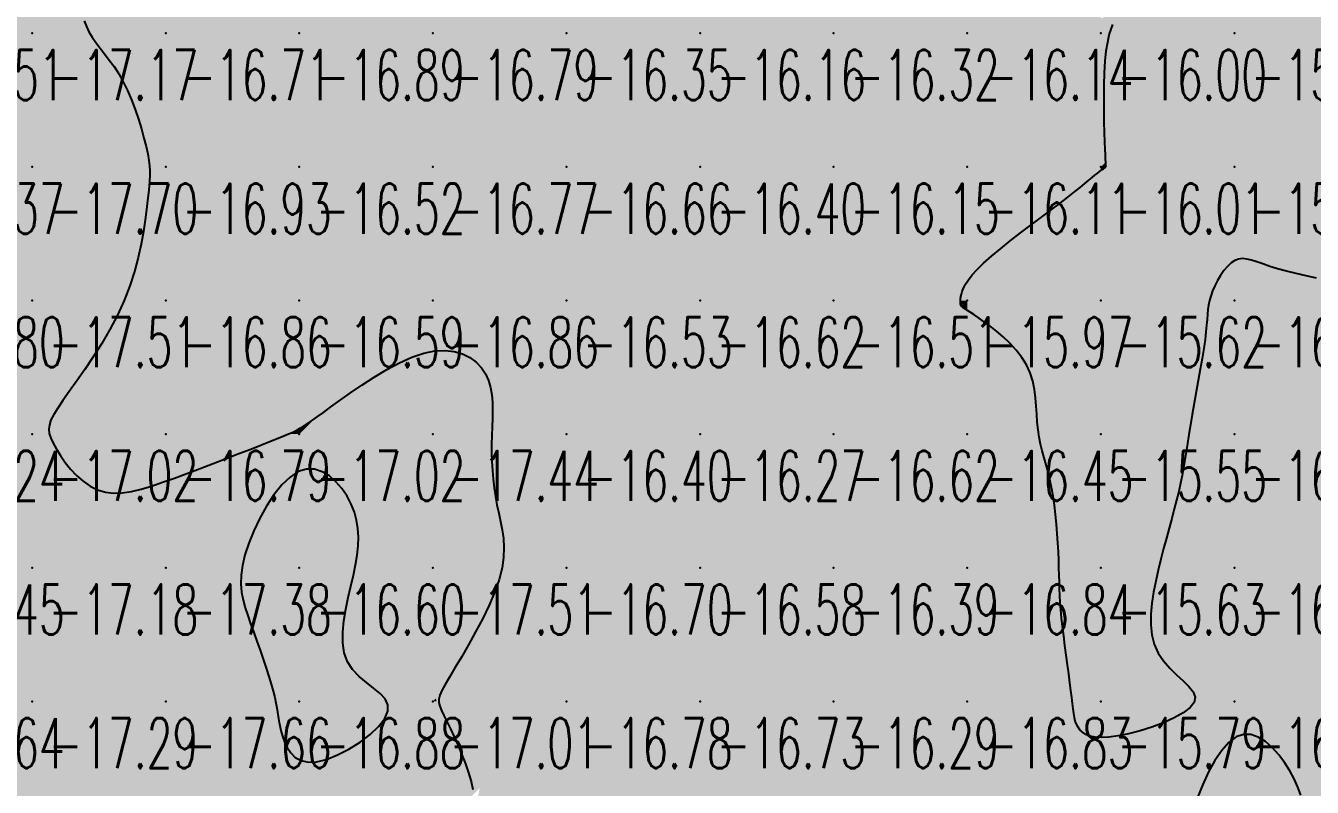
# Model space of a CAD drawing. Header units: millimetres. Extents: x 88261 to 90953, y 390274 to 392322.
# Drawn here: x 89549.8 to 89646.1, y 390880.8 to 390937.8 of the extents above; entities that cross this region are included whole.
import ezdxf
from ezdxf.enums import TextEntityAlignment as Align

# ---------------------------------------------------------------- set-up
doc = ezdxf.new("R2010")
doc.units = ezdxf.units.MM
doc.header["$LTSCALE"] = 25
for name, color, linetype in [('CN_03_00', 7, 'Continuous'), ('COTEAlt', 7, 'Continuous'), ('TN_COLORIAGE', 7, 'Continuous')]:
    doc.layers.add(name, color=color, linetype=linetype)
doc.styles.add('Simplex 1.0', font='Simplex.shx', dxfattribs={"width": 0.99, "height": 2.5})
doc.styles.get("Standard").update_dxf_attribs({"font": 'times.ttf'})

# ---------------------------------------------------------------- blocks, each defined once
blk = doc.blocks.new('COTE')
at = {"color": 0}
blk.add_point((0, 0), dxfattribs=at)
at = {"layer": 'COTEAlt'}
blk.add_attdef('ALT', text='', height=3.75, dxfattribs=at).set_placement((1.25, -1.25), align=Align.TOP_LEFT)

msp = doc.modelspace()

# ---------------------------------------------------------------- linework, layer by layer
at = {"layer": 'CN_03_00', "flags": 128}
for points, elevation in [([(89554.152, 390938.172), (89554.311, 390937.752), (89554.507, 390937.34), (89554.748, 390936.936), (89555.03, 390936.533), (89555.343, 390936.121), (89555.679, 390935.691), (89556.028, 390935.233), (89556.384, 390934.739), (89556.736, 390934.199), (89557.076, 390933.605), (89557.396, 390932.951), (89557.694, 390932.252), (89557.968, 390931.528), (89558.215, 390930.798), (89558.434, 390930.082), (89558.623, 390929.397), (89558.78, 390928.764), (89558.902, 390928.203), (89558.99, 390927.724), (89559.046, 390927.31), (89559.072, 390926.934), (89559.073, 390926.571), (89559.051, 390926.194), (89559.011, 390925.779), (89558.954, 390925.299), (89558.886, 390924.728), (89558.806, 390924.047), (89558.707, 390923.264), (89558.579, 390922.393), (89558.412, 390921.45), (89558.196, 390920.449), (89557.921, 390919.403), (89557.577, 390918.329), (89557.154, 390917.24), (89556.647, 390916.151), (89556.074, 390915.077), (89555.458, 390914.032), (89554.823, 390913.031), (89554.192, 390912.088), (89553.588, 390911.217), (89553.034, 390910.435), (89552.554, 390909.754), (89552.166, 390909.183), (89551.871, 390908.707), (89551.665, 390908.302), (89551.543, 390907.945), (89551.503, 390907.615), (89551.539, 390907.289), (89551.648, 390906.944), (89551.825, 390906.558), (89552.067, 390906.116), (89552.369, 390905.631), (89552.726, 390905.126), (89553.133, 390904.624), (89553.584, 390904.145), (89554.075, 390903.711), (89554.601, 390903.346), (89555.158, 390903.069), (89555.741, 390902.899), (89556.353, 390902.83), (89556.999, 390902.851), (89557.685, 390902.953), (89558.413, 390903.125), (89559.189, 390903.356), (89560.017, 390903.636), (89560.901, 390903.955), (89561.843, 390904.303), (89562.82, 390904.669), (89563.811, 390905.043), (89564.789, 390905.417), (89565.732, 390905.78), (89566.614, 390906.123), (89567.411, 390906.434), (89568.098, 390906.706), (89568.659, 390906.931), (89569.104, 390907.112), (89569.45, 390907.257), (89569.715, 390907.373), (89569.915, 390907.465), (89570.068, 390907.542), (89570.192, 390907.609), (89570.304, 390907.674), (89570.42, 390907.744), (89570.557, 390907.83), (89570.728, 390907.941), (89570.948, 390908.09), (89571.233, 390908.287), (89571.596, 390908.544), (89572.054, 390908.87), (89572.62, 390909.278), (89573.302, 390909.771), (89574.085, 390910.326), (89574.944, 390910.914), (89575.856, 390911.505), (89576.798, 390912.069), (89577.746, 390912.576), (89578.677, 390912.998), (89579.567, 390913.303), (89580.397, 390913.47), (89581.161, 390913.505), (89581.855, 390913.423), (89582.478, 390913.238), (89583.026, 390912.964), (89583.496, 390912.614), (89583.887, 390912.203), (89584.195, 390911.746), (89584.42, 390911.254), (89584.573, 390910.732), (89584.665, 390910.184), (89584.709, 390909.612), (89584.718, 390909.018), (89584.704, 390908.407), (89584.679, 390907.781), (89584.656, 390907.143), (89584.645, 390906.496), (89584.65, 390905.843), (89584.67, 390905.187), (89584.708, 390904.53), (89584.764, 390903.875), (89584.838, 390903.225), (89584.932, 390902.583), (89585.047, 390901.952), (89585.18, 390901.331), (89585.317, 390900.713), (89585.439, 390900.084), (89585.53, 390899.433), (89585.571, 390898.748), (89585.545, 390898.017), (89585.434, 390897.228), (89585.219, 390896.37), (89584.891, 390895.437), (89584.469, 390894.452), (89583.981, 390893.442), (89583.453, 390892.438), (89582.912, 390891.468), (89582.386, 390890.561), (89581.902, 390889.745), (89581.486, 390889.05), (89581.16, 390888.495), (89580.925, 390888.058), (89580.773, 390887.709), (89580.699, 390887.416), (89580.698, 390887.15), (89580.764, 390886.878), (89580.89, 390886.57), (89581.071, 390886.195), (89581.299, 390885.731), (89581.563, 390885.187), (89581.849, 390884.58), (89582.141, 390883.93), (89582.428, 390883.254), (89582.695, 390882.571), (89582.928, 390881.898), (89583.113, 390881.252), (89583.241, 390880.649)], -17), ([(89646.388, 390918.91), (89645.621, 390919.075), (89644.865, 390919.248), (89644.143, 390919.428), (89643.481, 390919.612), (89642.896, 390919.796), (89642.383, 390919.972), (89641.934, 390920.129), (89641.537, 390920.255), (89641.183, 390920.339), (89640.861, 390920.371), (89640.563, 390920.339), (89640.277, 390920.233), (89639.996, 390920.046), (89639.722, 390919.789), (89639.46, 390919.475), (89639.214, 390919.12), (89638.988, 390918.738), (89638.788, 390918.343), (89638.618, 390917.951), (89638.481, 390917.576), (89638.382, 390917.228), (89638.312, 390916.895), (89638.264, 390916.561), (89638.229, 390916.21), (89638.199, 390915.827), (89638.164, 390915.394), (89638.117, 390914.897), (89638.049, 390914.318), (89637.953, 390913.647), (89637.834, 390912.9), (89637.697, 390912.096), (89637.548, 390911.255), (89637.393, 390910.399), (89637.239, 390909.547), (89637.091, 390908.72), (89636.955, 390907.937), (89636.835, 390907.215), (89636.728, 390906.546), (89636.63, 390905.917), (89636.534, 390905.317), (89636.436, 390904.733), (89636.332, 390904.152), (89636.215, 390903.563), (89636.08, 390902.953), (89635.925, 390902.311), (89635.752, 390901.639), (89635.564, 390900.937), (89635.365, 390900.209), (89635.161, 390899.456), (89634.953, 390898.681), (89634.748, 390897.886), (89634.548, 390897.073), (89634.359, 390896.246), (89634.194, 390895.413), (89634.068, 390894.584), (89633.995, 390893.771), (89633.99, 390892.981), (89634.068, 390892.226), (89634.243, 390891.516), (89634.53, 390890.86), (89634.933, 390890.266), (89635.415, 390889.728), (89635.926, 390889.236), (89636.42, 390888.782), (89636.847, 390888.358), (89637.159, 390887.953), (89637.308, 390887.559), (89637.247, 390887.167), (89636.942, 390886.772), (89636.425, 390886.38), (89635.744, 390886.002), (89634.946, 390885.646), (89634.079, 390885.324), (89633.189, 390885.045), (89632.326, 390884.819), (89631.536, 390884.657), (89630.856, 390884.564), (89630.286, 390884.537), (89629.815, 390884.568), (89629.43, 390884.649), (89629.122, 390884.772), (89628.879, 390884.929), (89628.69, 390885.114), (89628.543, 390885.317), (89628.429, 390885.534), (89628.341, 390885.771), (89628.272, 390886.034), (89628.217, 390886.334), (89628.17, 390886.677), (89628.124, 390887.071), (89628.075, 390887.525), (89628.015, 390888.046), (89627.94, 390888.639), (89627.853, 390889.291), (89627.759, 390889.984), (89627.661, 390890.703), (89627.563, 390891.43), (89627.47, 390892.149), (89627.386, 390892.843), (89627.315, 390893.495), (89627.259, 390894.092), (89627.218, 390894.645), (89627.188, 390895.168), (89627.166, 390895.673), (89627.149, 390896.175), (89627.134, 390896.689), (89627.118, 390897.227), (89627.097, 390897.804), (89627.07, 390898.43), (89627.035, 390899.097), (89626.989, 390899.791), (89626.932, 390900.501), (89626.864, 390901.214), (89626.781, 390901.917), (89626.683, 390902.598), (89626.569, 390903.245), (89626.439, 390903.848), (89626.298, 390904.413), (89626.151, 390904.951), (89626.004, 390905.471), (89625.865, 390905.982), (89625.739, 390906.495), (89625.631, 390907.018), (89625.549, 390907.562), (89625.495, 390908.133), (89625.456, 390908.728), (89625.418, 390909.34), (89625.364, 390909.961), (89625.281, 390910.587), (89625.152, 390911.208), (89624.961, 390911.82), (89624.694, 390912.414), (89624.341, 390912.986), (89623.918, 390913.529), (89623.444, 390914.041), (89622.942, 390914.515), (89622.433, 390914.949), (89621.938, 390915.337), (89621.477, 390915.675), (89621.073, 390915.96), (89620.741, 390916.187), (89620.477, 390916.365), (89620.272, 390916.499), (89620.118, 390916.599), (89620.006, 390916.672), (89619.927, 390916.726), (89619.871, 390916.769), (89619.83, 390916.808), (89619.797, 390916.852), (89619.77, 390916.904), (89619.75, 390916.966), (89619.738, 390917.041), (89619.735, 390917.131), (89619.74, 390917.241), (89619.755, 390917.372), (89619.78, 390917.527), (89619.817, 390917.71), (89619.879, 390917.923), (89619.977, 390918.169), (89620.125, 390918.454), (89620.335, 390918.779), (89620.622, 390919.149), (89620.997, 390919.566), (89621.474, 390920.036), (89622.06, 390920.557), (89622.735, 390921.118), (89623.472, 390921.706), (89624.248, 390922.305), (89625.035, 390922.902), (89625.807, 390923.481), (89626.54, 390924.028), (89627.206, 390924.53), (89627.787, 390924.974), (89628.284, 390925.362), (89628.706, 390925.698), (89629.061, 390925.987), (89629.359, 390926.232), (89629.606, 390926.439), (89629.811, 390926.612), (89629.984, 390926.754), (89630.13, 390926.871), (89630.254, 390926.965), (89630.356, 390927.041), (89630.439, 390927.101), (89630.505, 390927.149), (89630.555, 390927.189), (89630.591, 390927.223), (89630.615, 390927.255), (89630.63, 390927.291), (89630.635, 390927.347), (89630.633, 390927.44), (89630.624, 390927.59), (89630.61, 390927.813), (89630.593, 390928.129), (89630.572, 390928.555), (89630.55, 390929.11), (89630.527, 390929.802), (89630.508, 390930.608), (89630.496, 390931.492), (89630.494, 390932.422), (89630.506, 390933.362), (89630.535, 390934.28), (89630.586, 390935.142), (89630.662, 390935.912), (89630.763, 390936.566), (89630.884, 390937.107), (89631.012, 390937.545), (89631.138, 390937.891)], -16), ([(89645.221, 390880.22), (89645, 390880.832), (89644.724, 390881.443), (89644.392, 390882.055), (89644.002, 390882.666), (89643.563, 390883.252), (89643.082, 390883.784), (89642.57, 390884.231), (89642.033, 390884.564), (89641.482, 390884.753), (89640.924, 390884.769), (89640.369, 390884.583), (89639.825, 390884.175), (89639.298, 390883.575), (89638.795, 390882.823), (89638.322, 390881.959), (89637.886, 390881.022), (89637.492, 390880.053)], -16)]:
    msp.add_lwpolyline(points, dxfattribs=dict(at, elevation=elevation))
at = {"layer": 'CN_03_00', "elevation": -17, "flags": 128}
msp.add_lwpolyline([(89576.888, 390886.989), (89576.672, 390887.428), (89576.295, 390887.839), (89575.811, 390888.243), (89575.272, 390888.66), (89574.732, 390889.111), (89574.242, 390889.617), (89573.856, 390890.197), (89573.614, 390890.867), (89573.505, 390891.614), (89573.505, 390892.42), (89573.59, 390893.266), (89573.736, 390894.134), (89573.92, 390895.006), (89574.118, 390895.862), (89574.306, 390896.685), (89574.463, 390897.459), (89574.58, 390898.189), (89574.652, 390898.88), (89574.674, 390899.54), (89574.639, 390900.174), (89574.543, 390900.791), (89574.378, 390901.396), (89574.141, 390901.996), (89573.827, 390902.593), (89573.443, 390903.163), (89572.998, 390903.678), (89572.502, 390904.11), (89571.962, 390904.43), (89571.389, 390904.609), (89570.792, 390904.619), (89570.178, 390904.432), (89569.559, 390904.03), (89568.947, 390903.441), (89568.355, 390902.705), (89567.797, 390901.862), (89567.287, 390900.951), (89566.839, 390900.012), (89566.465, 390899.085), (89566.179, 390898.209), (89565.992, 390897.415), (89565.896, 390896.696), (89565.879, 390896.035), (89565.931, 390895.418), (89566.041, 390894.826), (89566.197, 390894.245), (89566.389, 390893.658), (89566.606, 390893.049), (89566.836, 390892.408), (89567.074, 390891.742), (89567.312, 390891.065), (89567.545, 390890.391), (89567.766, 390889.733), (89567.97, 390889.106), (89568.149, 390888.522), (89568.298, 390887.996), (89568.413, 390887.536), (89568.5, 390887.132), (89568.566, 390886.769), (89568.619, 390886.434), (89568.669, 390886.11), (89568.722, 390885.783), (89568.787, 390885.438), (89568.872, 390885.061), (89568.985, 390884.644), (89569.139, 390884.208), (89569.343, 390883.779), (89569.611, 390883.386), (89569.954, 390883.055), (89570.383, 390882.815), (89570.911, 390882.693), (89571.549, 390882.715), (89572.299, 390882.902), (89573.123, 390883.23), (89573.971, 390883.671), (89574.796, 390884.194), (89575.549, 390884.769), (89576.182, 390885.365), (89576.645, 390885.952), (89576.891, 390886.501), (89576.888, 390886.989)], close=True, dxfattribs=at)
at = {"layer": 'TN_COLORIAGE', "color": 183}
for points in [[(89553.985, 390937.239, -16.684), (89553.805, 390940.796, -16.684), (89560.249, 390937.239, -16.684), (89560.249, 390947.239, -16.684)], [(89569.831, 390946.821, -16.684), (89569.861, 390947.239, -16.684), (89560.249, 390937.239, -16.684), (89560.249, 390947.239, -16.684)], [(89570.249, 390946.236, -16.707), (89569.831, 390946.821, -16.707), (89570.249, 390937.239, -16.707), (89560.249, 390937.239, -16.707)], [(89570.249, 390937.239, -16.634), (89580.249, 390937.239, -16.634), (89580.249, 390947.239, -16.634)], [(89570.249, 390946.236, -16.634), (89570.586, 390947.239, -16.634), (89570.249, 390937.239, -16.634), (89580.249, 390947.239, -16.634)], [(89580.249, 390937.239, -16.681), (89590.249, 390937.239, -16.681), (89590.249, 390947.239, -16.681)], [(89580.249, 390947.239, -16.681), (89580.249, 390937.239, -16.681), (89590.249, 390947.239, -16.681)], [(89590.249, 390937.239, -16.267), (89600.249, 390937.239, -16.267), (89600.249, 390947.239, -16.267)], [(89590.249, 390947.239, -16.267), (89590.249, 390937.239, -16.267), (89600.249, 390947.239, -16.267)], [(89600.249, 390937.239, -16.608), (89610.249, 390937.239, -16.608), (89610.249, 390947.239, -16.608)], [(89600.249, 390947.239, -16.608), (89600.249, 390937.239, -16.608), (89610.249, 390947.239, -16.608)], [(89610.249, 390947.239, -16), (89619.889, 390947.239, -16), (89610.249, 390937.239, -16), (89619.584, 390946.574, -16)], [(89610.249, 390937.239, -16), (89619.584, 390946.574, -16), (89620.249, 390937.239, -16), (89620.249, 390945.818, -16)], [(89628.822, 390945.812, -16.137), (89620.249, 390945.818, -16.137), (89620.249, 390937.239, -16.137)], [(89620.249, 390937.239, -16), (89628.822, 390945.812, -16), (89630.249, 390937.239, -16), (89630.249, 390938.36, -16)], [(89630.249, 390938.36, -16.003), (89631.981, 390938.972, -16.003), (89630.249, 390937.239, -16.003)], [(89630.359, 390937.239, -16.003), (89631.981, 390938.972, -16.003), (89630.249, 390937.239, -16.003)], [(89553.985, 390937.239, -16.707), (89557.297, 390934.287, -16.707), (89560.249, 390937.239, -16.707)], [(89559.284, 390927.239, -16.707), (89557.297, 390934.287, -16.707), (89560.249, 390927.239, -16.707), (89560.249, 390937.239, -16.707)], [(89560.249, 390927.239, -16.886), (89570.249, 390927.239, -16.886), (89570.249, 390937.239, -16.886)], [(89560.249, 390937.239, -16.886), (89560.249, 390927.239, -16.886), (89570.249, 390937.239, -16.886)], [(89570.249, 390927.239, -16.791), (89580.249, 390927.239, -16.791), (89580.249, 390937.239, -16.791)], [(89570.249, 390937.239, -16.791), (89570.249, 390927.239, -16.791), (89580.249, 390937.239, -16.791)], [(89580.249, 390927.239, -16.353), (89590.249, 390927.239, -16.353), (89590.249, 390937.239, -16.353)], [(89580.249, 390937.239, -16.353), (89580.249, 390927.239, -16.353), (89590.249, 390937.239, -16.353)], [(89590.249, 390927.239, -16.161), (89600.249, 390927.239, -16.161), (89600.249, 390937.239, -16.161)], [(89590.249, 390937.239, -16.161), (89590.249, 390927.239, -16.161), (89600.249, 390937.239, -16.161)], [(89600.249, 390927.239, -16.318), (89610.249, 390927.239, -16.318), (89610.249, 390937.239, -16.318)], [(89600.249, 390937.239, -16.318), (89600.249, 390927.239, -16.318), (89610.249, 390937.239, -16.318)], [(89610.249, 390927.239, -16.137), (89620.249, 390927.239, -16.137), (89620.249, 390937.239, -16.137)], [(89610.249, 390937.239, -16.137), (89610.249, 390927.239, -16.137), (89620.249, 390937.239, -16.137)], [(89620.249, 390927.239, -16.003), (89630.249, 390927.239, -16.003), (89630.249, 390937.239, -16.003)], [(89620.249, 390937.239, -16.003), (89620.249, 390927.239, -16.003), (89630.249, 390937.239, -16.003)], [(89630.249, 390927.239, -16), (89630.554, 390927.545, -16), (89630.249, 390937.239, -16), (89630.359, 390937.239, -16)], [(89630.554, 390927.545, -16.008), (89630.722, 390927.239, -16.008), (89630.249, 390927.239, -16.008)], [(89558.981, 390925.972, -16.86), (89558.105, 390917.239, -16.86), (89560.249, 390927.239, -16.86), (89560.249, 390917.239, -16.86)], [(89558.981, 390925.972, -16.925), (89559.284, 390927.239, -16.925), (89560.249, 390927.239, -16.925)], [(89560.249, 390917.239, -16.521), (89570.249, 390917.239, -16.521), (89570.249, 390927.239, -16.521)], [(89560.249, 390927.239, -16.521), (89560.249, 390917.239, -16.521), (89570.249, 390927.239, -16.521)], [(89570.249, 390917.239, -16.767), (89580.249, 390917.239, -16.767), (89580.249, 390927.239, -16.767)], [(89570.249, 390927.239, -16.767), (89570.249, 390917.239, -16.767), (89580.249, 390927.239, -16.767)], [(89580.249, 390917.239, -16.66), (89590.249, 390917.239, -16.66), (89590.249, 390927.239, -16.66)], [(89580.249, 390927.239, -16.66), (89580.249, 390917.239, -16.66), (89590.249, 390927.239, -16.66)], [(89590.249, 390917.239, -16.396), (89600.249, 390917.239, -16.396), (89600.249, 390927.239, -16.396)], [(89590.249, 390927.239, -16.396), (89590.249, 390917.239, -16.396), (89600.249, 390927.239, -16.396)], [(89600.249, 390917.239, -16.148), (89610.249, 390917.239, -16.148), (89610.249, 390927.239, -16.148)], [(89600.249, 390927.239, -16.148), (89600.249, 390917.239, -16.148), (89610.249, 390927.239, -16.148)], [(89610.249, 390917.239, -16), (89619.666, 390917.239, -16), (89620.249, 390927.239, -16), (89620.249, 390919.45, -16)], [(89610.249, 390927.239, -16.11), (89610.249, 390917.239, -16.11), (89620.249, 390927.239, -16.11)], [(89620.249, 390927.239, -16), (89620.249, 390919.45, -16), (89630.249, 390927.239, -16), (89628.185, 390925.176, -16)], [(89630.249, 390927.028, -16.008), (89628.185, 390925.176, -16.008), (89630.249, 390927.239, -16.008)], [(89630.249, 390927.028, -16.008), (89630.722, 390927.239, -16.008), (89630.249, 390927.239, -16.008)], [(89638.068, 390917.239, -16.105), (89640.249, 390921.143, -16.105), (89640.249, 390917.239, -16.105)], [(89642.597, 390919.588, -16.105), (89640.249, 390921.143, -16.105), (89640.249, 390917.239, -16.105)], [(89640.249, 390917.239, -16), (89642.597, 390919.588, -16), (89650.249, 390917.239, -16), (89650.249, 390918.178, -16)], [(89551.52, 390908.511, -16.79), (89551.135, 390907.239, -16.79), (89560.249, 390917.239, -16.79), (89560.249, 390907.239, -16.79)], [(89551.52, 390908.511, -16.86), (89558.105, 390917.239, -16.86), (89560.249, 390917.239, -16.86)], [(89569.523, 390907.239, -16.593), (89570.249, 390907.627, -16.593), (89560.249, 390907.239, -16.593), (89570.249, 390917.239, -16.593)], [(89560.249, 390917.239, -16.593), (89560.249, 390907.239, -16.593), (89570.249, 390917.239, -16.593)], [(89571.305, 390908.296, -16.593), (89570.249, 390907.627, -16.593), (89580.249, 390917.239, -16.593), (89570.249, 390917.239, -16.593)], [(89571.305, 390908.296, -16.861), (89580.249, 390914.857, -16.861), (89580.249, 390917.239, -16.861)], [(89580.249, 390914.857, -16.529), (89585.104, 390912.095, -16.529), (89580.249, 390917.239, -16.529), (89590.249, 390917.239, -16.529)], [(89585.104, 390912.095, -16.399), (89584.503, 390907.239, -16.399), (89590.249, 390917.239, -16.399), (89590.249, 390907.239, -16.399)], [(89590.249, 390907.239, -16.617), (89600.249, 390907.239, -16.617), (89600.249, 390917.239, -16.617)], [(89590.249, 390917.239, -16.617), (89590.249, 390907.239, -16.617), (89600.249, 390917.239, -16.617)], [(89600.249, 390907.239, -16.505), (89610.249, 390907.239, -16.505), (89610.249, 390917.239, -16.505)], [(89600.249, 390917.239, -16.505), (89600.249, 390907.239, -16.505), (89610.249, 390917.239, -16.505)], [(89610.249, 390907.239, -16), (89619.766, 390916.757, -16), (89610.249, 390917.239, -16), (89619.666, 390917.239, -16)], [(89610.249, 390907.239, -16), (89619.766, 390916.757, -16), (89620.249, 390907.239, -16), (89620.249, 390916.584, -16)], [(89640.249, 390907.239, -16), (89636.761, 390907.239, -16), (89640.249, 390917.239, -16), (89638.366, 390915.357, -16)], [(89638.366, 390915.357, -16.105), (89638.068, 390917.239, -16.105), (89640.249, 390917.239, -16.105)], [(89640.249, 390917.239, -16.035), (89640.249, 390907.239, -16.035), (89650.249, 390917.239, -16.035)], [(89640.249, 390907.239, -16), (89645.268, 390907.239, -16), (89650.249, 390917.239, -16), (89650.249, 390915.956, -16)], [(89625.675, 390912.666, -16.446), (89620.249, 390916.584, -16.446), (89620.249, 390907.239, -16.446)], [(89625.216, 390907.239, -16.446), (89625.675, 390912.666, -16.446), (89620.249, 390907.239, -16.446)], [(89551.135, 390907.239, -16.79), (89554.89, 390901.881, -16.79), (89560.249, 390907.239, -16.79)], [(89554.89, 390901.881, -16.79), (89560.249, 390903.653, -16.79), (89560.249, 390907.239, -16.79)], [(89569.523, 390907.239, -16.79), (89560.249, 390903.653, -16.79), (89560.249, 390907.239, -16.79)], [(89584.503, 390907.239, -16.399), (89584.817, 390901.808, -16.399), (89590.249, 390907.239, -16.399)], [(89586.508, 390897.239, -16.399), (89584.817, 390901.808, -16.399), (89590.249, 390897.239, -16.399), (89590.249, 390907.239, -16.399)], [(89590.249, 390897.239, -16.272), (89600.249, 390897.239, -16.272), (89600.249, 390907.239, -16.272)], [(89590.249, 390907.239, -16.272), (89590.249, 390897.239, -16.272), (89600.249, 390907.239, -16.272)], [(89600.249, 390897.239, -16.617), (89610.249, 390897.239, -16.617), (89610.249, 390907.239, -16.617)], [(89600.249, 390907.239, -16.617), (89600.249, 390897.239, -16.617), (89610.249, 390907.239, -16.617)], [(89610.249, 390897.239, -16.446), (89620.249, 390897.239, -16.446), (89620.249, 390907.239, -16.446)], [(89610.249, 390907.239, -16.446), (89610.249, 390897.239, -16.446), (89620.249, 390907.239, -16.446)], [(89620.249, 390897.239, -16), (89626.757, 390903.747, -16), (89620.249, 390907.239, -16), (89625.216, 390907.239, -16)], [(89640.249, 390897.239, -16), (89634.447, 390897.239, -16), (89640.249, 390907.239, -16), (89636.319, 390903.309, -16)], [(89636.761, 390907.239, -16.242), (89636.319, 390903.309, -16.242), (89640.249, 390907.239, -16.242)], [(89640.249, 390897.239, -16), (89647.075, 390904.066, -16), (89640.249, 390907.239, -16), (89645.268, 390907.239, -16)], [(89570.249, 390906.845, -16.6), (89565.091, 390897.239, -16.6), (89570.249, 390897.239, -16.6)], [(89570.249, 390906.845, -16.6), (89574.982, 390901.973, -16.6), (89570.249, 390897.239, -16.6)], [(89626.757, 390903.747, -16.842), (89627.174, 390897.239, -16.842), (89620.249, 390897.239, -16.842)], [(89640.249, 390897.239, -16), (89647.075, 390904.066, -16), (89650.249, 390897.239, -16), (89650.249, 390898.783, -16)], [(89574.982, 390901.973, -16.6), (89574.666, 390897.239, -16.6), (89570.249, 390897.239, -16.6)], [(89565.091, 390897.239, -16.6), (89566.464, 390893.454, -16.6), (89570.249, 390897.239, -16.6)], [(89568.688, 390887.239, -16.6), (89566.464, 390893.454, -16.6), (89570.249, 390887.239, -16.6), (89570.249, 390897.239, -16.6)], [(89572.186, 390889.177, -16.6), (89574.666, 390897.239, -16.6), (89570.249, 390887.239, -16.6), (89570.249, 390897.239, -16.6)], [(89580.548, 390887.239, -16.698), (89580.465, 390887.456, -16.698), (89590.249, 390887.239, -16.698), (89590.249, 390897.239, -16.698)], [(89580.465, 390887.456, -16.698), (89586.508, 390897.239, -16.698), (89590.249, 390897.239, -16.698)], [(89590.249, 390887.239, -16.584), (89600.249, 390887.239, -16.584), (89600.249, 390897.239, -16.584)], [(89590.249, 390897.239, -16.584), (89590.249, 390887.239, -16.584), (89600.249, 390897.239, -16.584)], [(89600.249, 390887.239, -16.394), (89610.249, 390887.239, -16.394), (89610.249, 390897.239, -16.394)], [(89600.249, 390897.239, -16.394), (89600.249, 390887.239, -16.394), (89610.249, 390897.239, -16.394)], [(89610.249, 390887.239, -16.842), (89620.249, 390887.239, -16.842), (89620.249, 390897.239, -16.842)], [(89610.249, 390897.239, -16.842), (89610.249, 390887.239, -16.842), (89620.249, 390897.239, -16.842)], [(89620.249, 390897.239, -16), (89627.174, 390897.239, -16), (89620.249, 390887.239, -16), (89627.131, 390894.122, -16)], [(89634.447, 390897.239, -16.517), (89633.18, 390890.171, -16.517), (89640.249, 390897.239, -16.517)], [(89640.249, 390897.239, -16), (89633.18, 390890.171, -16), (89640.249, 390887.239, -16), (89640.013, 390887.239, -16)], [(89640.249, 390897.239, -16.044), (89640.249, 390887.239, -16.044), (89650.249, 390897.239, -16.044)], [(89640.249, 390887.239, -16.044), (89650.249, 390887.239, -16.044), (89650.249, 390897.239, -16.044)], [(89627.131, 390894.122, -16.826), (89628.188, 390887.239, -16.826), (89620.249, 390887.239, -16.826)], [(89579.728, 390887.239, -16.879), (89572.186, 390889.177, -16.879), (89570.249, 390887.239, -16.879)], [(89570.249, 390880.872, -16.879), (89568.574, 390885.564, -16.879), (89570.249, 390887.239, -16.879)], [(89568.574, 390885.564, -16.879), (89568.688, 390887.239, -16.879), (89570.249, 390887.239, -16.879)], [(89579.728, 390887.239, -16.879), (89570.249, 390880.872, -16.879), (89570.249, 390887.239, -16.879)], [(89580.548, 390887.239, -16.783), (89583.768, 390880.759, -16.783), (89590.249, 390887.239, -16.783)], [(89583.768, 390880.759, -16.699), (89583.056, 390877.239, -16.699), (89590.249, 390887.239, -16.699), (89590.249, 390877.239, -16.699)], [(89590.249, 390877.239, -16.727), (89600.249, 390877.239, -16.727), (89600.249, 390887.239, -16.727)], [(89590.249, 390887.239, -16.727), (89590.249, 390877.239, -16.727), (89600.249, 390887.239, -16.727)], [(89600.249, 390877.239, -16.292), (89610.249, 390877.239, -16.292), (89610.249, 390887.239, -16.292)], [(89600.249, 390887.239, -16.292), (89600.249, 390877.239, -16.292), (89610.249, 390887.239, -16.292)], [(89610.249, 390877.239, -16.826), (89620.249, 390877.239, -16.826), (89620.249, 390887.239, -16.826)], [(89610.249, 390887.239, -16.826), (89610.249, 390877.239, -16.826), (89620.249, 390887.239, -16.826)], [(89620.249, 390877.239, -16), (89628.206, 390885.196, -16), (89620.249, 390887.239, -16), (89628.188, 390887.239, -16)], [(89630.249, 390877.239, -16), (89630.249, 390883.876, -16), (89640.249, 390887.239, -16), (89640.013, 390887.239, -16)], [(89630.249, 390877.239, -16), (89636.203, 390877.239, -16), (89640.249, 390887.239, -16), (89640.249, 390887.062, -16)], [(89650.249, 390887.239, -16), (89645.016, 390882.007, -16), (89640.249, 390887.239, -16), (89640.249, 390887.062, -16)], [(89650.249, 390887.239, -16), (89645.016, 390882.007, -16), (89650.249, 390877.239, -16), (89646.036, 390877.239, -16)], [(89620.249, 390877.239, -16), (89628.206, 390885.196, -16), (89630.249, 390877.239, -16), (89630.249, 390883.876, -16)]]:
    msp.add_solid(points, dxfattribs=at)
at = {"layer": 'TN_COLORIAGE', "color": 241}
for points in [[(89631.981, 390938.972, -15.742), (89630.359, 390937.239, -15.742), (89640.249, 390947.239, -15.742), (89640.249, 390937.239, -15.742)], [(89640.249, 390947.239, -15.665), (89640.249, 390937.239, -15.665), (89650.249, 390947.239, -15.665)], [(89640.249, 390937.239, -15.665), (89650.249, 390937.239, -15.665), (89650.249, 390947.239, -15.665)], [(89630.359, 390937.239, -15.742), (89630.554, 390927.545, -15.742), (89640.249, 390937.239, -15.742)], [(89630.722, 390927.239, -15.742), (89630.554, 390927.545, -15.742), (89640.249, 390927.239, -15.742), (89640.249, 390937.239, -15.742)], [(89640.249, 390937.239, -15.594), (89640.249, 390927.239, -15.594), (89650.249, 390937.239, -15.594)], [(89640.249, 390927.239, -15.594), (89650.249, 390927.239, -15.594), (89650.249, 390937.239, -15.594)], [(89628.185, 390925.176, -15.624), (89630.249, 390927.028, -15.624), (89620.249, 390917.239, -15.624), (89630.249, 390917.239, -15.624)], [(89630.722, 390927.239, -15.624), (89630.249, 390927.028, -15.624), (89640.249, 390927.239, -15.624), (89630.249, 390917.239, -15.624)], [(89640.249, 390921.143, -15.624), (89638.068, 390917.239, -15.624), (89640.249, 390927.239, -15.624), (89630.249, 390917.239, -15.624)], [(89640.249, 390921.143, -15.658), (89642.597, 390919.588, -15.658), (89640.249, 390927.239, -15.658), (89650.249, 390927.239, -15.658)], [(89650.249, 390918.178, -15.658), (89642.597, 390919.588, -15.658), (89650.249, 390927.239, -15.658)], [(89628.185, 390925.176, -15.969), (89620.249, 390919.45, -15.969), (89620.249, 390917.239, -15.969)], [(89620.249, 390919.45, -15.969), (89619.666, 390917.239, -15.969), (89620.249, 390917.239, -15.969)], [(89619.666, 390917.239, -15.969), (89619.766, 390916.757, -15.969), (89620.249, 390917.239, -15.969)], [(89620.249, 390916.584, -15.969), (89619.766, 390916.757, -15.969), (89620.249, 390917.239, -15.969)], [(89620.249, 390916.584, -15.624), (89625.675, 390912.666, -15.624), (89620.249, 390917.239, -15.624), (89630.249, 390917.239, -15.624)], [(89625.675, 390912.666, -15.548), (89625.216, 390907.239, -15.548), (89630.249, 390917.239, -15.548), (89630.249, 390907.239, -15.548)], [(89638.068, 390917.239, -15.548), (89638.366, 390915.357, -15.548), (89630.249, 390917.239, -15.548), (89630.249, 390907.239, -15.548)], [(89650.249, 390915.956, -15.76), (89645.268, 390907.239, -15.76), (89650.249, 390907.239, -15.76)], [(89638.366, 390915.357, -15.548), (89636.761, 390907.239, -15.548), (89630.249, 390907.239, -15.548)], [(89625.216, 390907.239, -15.548), (89626.757, 390903.747, -15.548), (89630.249, 390907.239, -15.548)], [(89627.174, 390897.239, -15.548), (89626.757, 390903.747, -15.548), (89630.249, 390897.239, -15.548), (89630.249, 390907.239, -15.548)], [(89636.319, 390903.309, -15.548), (89636.761, 390907.239, -15.548), (89630.249, 390897.239, -15.548), (89630.249, 390907.239, -15.548)], [(89645.268, 390907.239, -15.76), (89647.075, 390904.066, -15.76), (89650.249, 390907.239, -15.76)], [(89636.319, 390903.309, -15.626), (89634.447, 390897.239, -15.626), (89630.249, 390897.239, -15.626)], [(89628.188, 390887.239, -15.626), (89627.131, 390894.122, -15.626), (89630.249, 390887.239, -15.626), (89630.249, 390897.239, -15.626)], [(89627.131, 390894.122, -15.626), (89627.174, 390897.239, -15.626), (89630.249, 390897.239, -15.626)], [(89633.18, 390890.171, -15.626), (89634.447, 390897.239, -15.626), (89630.249, 390887.239, -15.626), (89630.249, 390897.239, -15.626)], [(89640.013, 390887.239, -15.786), (89633.18, 390890.171, -15.786), (89630.249, 390887.239, -15.786)], [(89628.188, 390887.239, -15.786), (89628.206, 390885.196, -15.786), (89630.249, 390887.239, -15.786)], [(89630.249, 390883.876, -15.786), (89628.206, 390885.196, -15.786), (89630.249, 390887.239, -15.786)], [(89640.013, 390887.239, -15.786), (89630.249, 390883.876, -15.786), (89630.249, 390887.239, -15.786)], [(89640.249, 390887.062, -15.713), (89636.203, 390877.239, -15.713), (89640.249, 390877.239, -15.713)], [(89640.249, 390887.062, -15.713), (89645.016, 390882.007, -15.713), (89640.249, 390877.239, -15.713)], [(89646.036, 390877.239, -15.713), (89645.016, 390882.007, -15.713), (89640.249, 390877.239, -15.713)]]:
    msp.add_solid(points, dxfattribs=at)
at = {"layer": 'TN_COLORIAGE', "color": 193}
for points in [[(89540.249, 390937.239, -17), (89549.299, 390946.289, -17), (89550.249, 390937.239, -17), (89550.249, 390944.901, -17)], [(89553.805, 390940.796, -17.175), (89550.249, 390944.901, -17.175), (89550.249, 390937.239, -17.175)], [(89553.805, 390940.796, -17.175), (89553.985, 390937.239, -17.175), (89550.249, 390937.239, -17.175)], [(89540.249, 390927.239, -17.175), (89550.249, 390927.239, -17.175), (89550.249, 390937.239, -17.175)], [(89540.249, 390937.239, -17.175), (89540.249, 390927.239, -17.175), (89550.249, 390937.239, -17.175)], [(89550.249, 390927.239, -17), (89557.297, 390934.287, -17), (89550.249, 390937.239, -17), (89553.985, 390937.239, -17)], [(89557.297, 390934.287, -17.699), (89559.284, 390927.239, -17.699), (89550.249, 390927.239, -17.699)], [(89550.249, 390927.239, -17), (89542.472, 390919.463, -17), (89540.249, 390927.239, -17), (89540.249, 390920.769, -17)], [(89550.249, 390927.239, -17), (89542.472, 390919.463, -17), (89550.249, 390917.239, -17), (89543.048, 390917.239, -17)], [(89550.249, 390927.239, -17), (89559.284, 390927.239, -17), (89550.249, 390917.239, -17), (89558.981, 390925.972, -17)], [(89558.105, 390917.239, -17.514), (89558.981, 390925.972, -17.514), (89550.249, 390917.239, -17.514)], [(89540.249, 390907.239, -17.514), (89550.249, 390907.239, -17.514), (89550.249, 390917.239, -17.514)], [(89550.249, 390917.239, -17), (89543.048, 390917.239, -17), (89540.249, 390907.239, -17), (89540.249, 390912.723, -17)], [(89550.249, 390917.239, -17), (89558.105, 390917.239, -17), (89550.249, 390907.239, -17), (89551.52, 390908.511, -17)], [(89580.249, 390907.239, -17), (89580.249, 390914.857, -17), (89570.249, 390907.239, -17), (89571.305, 390908.296, -17)], [(89585.104, 390912.095, -17.445), (89580.249, 390914.857, -17.445), (89580.249, 390907.239, -17.445)], [(89584.503, 390907.239, -17.445), (89585.104, 390912.095, -17.445), (89580.249, 390907.239, -17.445)], [(89551.135, 390907.239, -17.02), (89551.52, 390908.511, -17.02), (89550.249, 390907.239, -17.02)], [(89570.249, 390907.627, -17.016), (89571.305, 390908.296, -17.016), (89570.249, 390907.239, -17.016)], [(89540.249, 390897.239, -17.02), (89550.249, 390897.239, -17.02), (89550.249, 390907.239, -17.02)], [(89540.249, 390907.239, -17.02), (89540.249, 390897.239, -17.02), (89550.249, 390907.239, -17.02)], [(89550.249, 390897.239, -17), (89554.89, 390901.881, -17), (89550.249, 390907.239, -17), (89551.135, 390907.239, -17)], [(89560.249, 390897.239, -17), (89565.091, 390897.239, -17), (89570.249, 390907.239, -17), (89570.249, 390906.845, -17)], [(89560.249, 390897.239, -17), (89560.249, 390903.653, -17), (89570.249, 390907.239, -17), (89569.523, 390907.239, -17)], [(89570.249, 390907.627, -17.016), (89569.523, 390907.239, -17.016), (89570.249, 390907.239, -17.016)], [(89580.249, 390907.239, -17), (89574.982, 390901.973, -17), (89570.249, 390907.239, -17), (89570.249, 390906.845, -17)], [(89580.249, 390897.239, -17), (89574.666, 390897.239, -17), (89580.249, 390907.239, -17), (89574.982, 390901.973, -17)], [(89580.249, 390897.239, -17), (89584.817, 390901.808, -17), (89580.249, 390907.239, -17), (89584.503, 390907.239, -17)], [(89560.249, 390897.239, -17), (89560.249, 390903.653, -17), (89550.249, 390897.239, -17), (89554.89, 390901.881, -17)], [(89584.817, 390901.808, -17.505), (89586.508, 390897.239, -17.505), (89580.249, 390897.239, -17.505)], [(89540.249, 390887.239, -17.182), (89550.249, 390887.239, -17.182), (89550.249, 390897.239, -17.182)], [(89540.249, 390897.239, -17.182), (89540.249, 390887.239, -17.182), (89550.249, 390897.239, -17.182)], [(89550.249, 390887.239, -17.375), (89560.249, 390887.239, -17.375), (89560.249, 390897.239, -17.375)], [(89550.249, 390897.239, -17.375), (89550.249, 390887.239, -17.375), (89560.249, 390897.239, -17.375)], [(89560.249, 390887.239, -17), (89566.464, 390893.454, -17), (89560.249, 390897.239, -17), (89565.091, 390897.239, -17)], [(89580.249, 390897.239, -17), (89572.186, 390889.177, -17), (89580.249, 390887.239, -17), (89579.728, 390887.239, -17)], [(89574.666, 390897.239, -17.505), (89572.186, 390889.177, -17.505), (89580.249, 390897.239, -17.505)], [(89580.249, 390897.239, -17), (89586.508, 390897.239, -17), (89580.249, 390887.239, -17), (89580.465, 390887.456, -17)], [(89566.464, 390893.454, -17.657), (89568.688, 390887.239, -17.657), (89560.249, 390887.239, -17.657)], [(89540.249, 390877.239, -17.286), (89550.249, 390877.239, -17.286), (89550.249, 390887.239, -17.286)], [(89540.249, 390887.239, -17.286), (89540.249, 390877.239, -17.286), (89550.249, 390887.239, -17.286)], [(89550.249, 390877.239, -17.657), (89560.249, 390877.239, -17.657), (89560.249, 390887.239, -17.657)], [(89550.249, 390887.239, -17.657), (89550.249, 390877.239, -17.657), (89560.249, 390887.239, -17.657)], [(89560.249, 390887.239, -17), (89568.688, 390887.239, -17), (89560.249, 390877.239, -17), (89568.574, 390885.564, -17)], [(89570.249, 390877.239, -17.007), (89580.249, 390877.239, -17.007), (89580.249, 390887.239, -17.007)], [(89570.249, 390877.239, -17), (89570.249, 390880.872, -17), (89580.249, 390887.239, -17), (89579.728, 390887.239, -17)], [(89580.465, 390887.456, -17.007), (89580.548, 390887.239, -17.007), (89580.249, 390887.239, -17.007)], [(89580.249, 390877.239, -17), (89583.768, 390880.759, -17), (89580.249, 390887.239, -17), (89580.548, 390887.239, -17)], [(89560.249, 390877.239, -17), (89568.574, 390885.564, -17), (89570.249, 390877.239, -17), (89570.249, 390880.872, -17)]]:
    msp.add_solid(points, dxfattribs=at)

# ---------------------------------------------------------------- block references
at = {"layer": 'COTEAlt'}
ref = msp.add_blockref('COTE', (89540.249, 390937.239), dxfattribs=at)
ref.add_attrib('ALT', '-17.51', dxfattribs={"height": 3.75, "style": 'Simplex 1.0', "width": 0.6}).set_placement((89541.499, 390935.989), align=Align.TOP_LEFT)
ref = msp.add_blockref('COTE', (89550.249, 390937.239), dxfattribs=at)
ref.add_attrib('ALT', '-17.17', dxfattribs={"height": 3.75, "style": 'Simplex 1.0', "width": 0.6}).set_placement((89551.499, 390935.989), align=Align.TOP_LEFT)
ref = msp.add_blockref('COTE', (89560.249, 390937.239), dxfattribs=at)
ref.add_attrib('ALT', '-16.71', dxfattribs={"height": 3.75, "style": 'Simplex 1.0', "width": 0.6}).set_placement((89561.499, 390935.989), align=Align.TOP_LEFT)
ref = msp.add_blockref('COTE', (89570.249, 390937.239), dxfattribs=at)
ref.add_attrib('ALT', '-16.89', dxfattribs={"height": 3.75, "style": 'Simplex 1.0', "width": 0.6}).set_placement((89571.499, 390935.989), align=Align.TOP_LEFT)
ref = msp.add_blockref('COTE', (89580.249, 390937.239), dxfattribs=at)
ref.add_attrib('ALT', '-16.79', dxfattribs={"height": 3.75, "style": 'Simplex 1.0', "width": 0.6}).set_placement((89581.499, 390935.989), align=Align.TOP_LEFT)
ref = msp.add_blockref('COTE', (89590.249, 390937.239), dxfattribs=at)
ref.add_attrib('ALT', '-16.35', dxfattribs={"height": 3.75, "style": 'Simplex 1.0', "width": 0.6}).set_placement((89591.499, 390935.989), align=Align.TOP_LEFT)
ref = msp.add_blockref('COTE', (89600.249, 390937.239), dxfattribs=at)
ref.add_attrib('ALT', '-16.16', dxfattribs={"height": 3.75, "style": 'Simplex 1.0', "width": 0.6}).set_placement((89601.499, 390935.989), align=Align.TOP_LEFT)
ref = msp.add_blockref('COTE', (89610.249, 390937.239), dxfattribs=at)
ref.add_attrib('ALT', '-16.32', dxfattribs={"height": 3.75, "style": 'Simplex 1.0', "width": 0.6}).set_placement((89611.499, 390935.989), align=Align.TOP_LEFT)
ref = msp.add_blockref('COTE', (89620.249, 390937.239), dxfattribs=at)
ref.add_attrib('ALT', '-16.14', dxfattribs={"height": 3.75, "style": 'Simplex 1.0', "width": 0.6}).set_placement((89621.499, 390935.989), align=Align.TOP_LEFT)
ref = msp.add_blockref('COTE', (89630.249, 390937.239), dxfattribs=at)
ref.add_attrib('ALT', '-16.00', dxfattribs={"height": 3.75, "style": 'Simplex 1.0', "width": 0.6}).set_placement((89631.499, 390935.989), align=Align.TOP_LEFT)
ref = msp.add_blockref('COTE', (89640.249, 390937.239), dxfattribs=at)
ref.add_attrib('ALT', '-15.74', dxfattribs={"height": 3.75, "style": 'Simplex 1.0', "width": 0.6}).set_placement((89641.499, 390935.989), align=Align.TOP_LEFT)
ref = msp.add_blockref('COTE', (89540.249, 390927.239), dxfattribs=at)
ref.add_attrib('ALT', '-17.37', dxfattribs={"height": 3.75, "style": 'Simplex 1.0', "width": 0.6}).set_placement((89541.499, 390925.989), align=Align.TOP_LEFT)
ref = msp.add_blockref('COTE', (89550.249, 390927.239), dxfattribs=at)
ref.add_attrib('ALT', '-17.70', dxfattribs={"height": 3.75, "style": 'Simplex 1.0', "width": 0.6}).set_placement((89551.499, 390925.989), align=Align.TOP_LEFT)
ref = msp.add_blockref('COTE', (89560.249, 390927.239), dxfattribs=at)
ref.add_attrib('ALT', '-16.93', dxfattribs={"height": 3.75, "style": 'Simplex 1.0', "width": 0.6}).set_placement((89561.499, 390925.989), align=Align.TOP_LEFT)
ref = msp.add_blockref('COTE', (89570.249, 390927.239), dxfattribs=at)
ref.add_attrib('ALT', '-16.52', dxfattribs={"height": 3.75, "style": 'Simplex 1.0', "width": 0.6}).set_placement((89571.499, 390925.989), align=Align.TOP_LEFT)
ref = msp.add_blockref('COTE', (89580.249, 390927.239), dxfattribs=at)
ref.add_attrib('ALT', '-16.77', dxfattribs={"height": 3.75, "style": 'Simplex 1.0', "width": 0.6}).set_placement((89581.499, 390925.989), align=Align.TOP_LEFT)
ref = msp.add_blockref('COTE', (89590.249, 390927.239), dxfattribs=at)
ref.add_attrib('ALT', '-16.66', dxfattribs={"height": 3.75, "style": 'Simplex 1.0', "width": 0.6}).set_placement((89591.499, 390925.989), align=Align.TOP_LEFT)
ref = msp.add_blockref('COTE', (89600.249, 390927.239), dxfattribs=at)
ref.add_attrib('ALT', '-16.40', dxfattribs={"height": 3.75, "style": 'Simplex 1.0', "width": 0.6}).set_placement((89601.499, 390925.989), align=Align.TOP_LEFT)
ref = msp.add_blockref('COTE', (89610.249, 390927.239), dxfattribs=at)
ref.add_attrib('ALT', '-16.15', dxfattribs={"height": 3.75, "style": 'Simplex 1.0', "width": 0.6}).set_placement((89611.499, 390925.989), align=Align.TOP_LEFT)
ref = msp.add_blockref('COTE', (89620.249, 390927.239), dxfattribs=at)
ref.add_attrib('ALT', '-16.11', dxfattribs={"height": 3.75, "style": 'Simplex 1.0', "width": 0.6}).set_placement((89621.499, 390925.989), align=Align.TOP_LEFT)
ref = msp.add_blockref('COTE', (89630.249, 390927.239), dxfattribs=at)
ref.add_attrib('ALT', '-16.01', dxfattribs={"height": 3.75, "style": 'Simplex 1.0', "width": 0.6}).set_placement((89631.499, 390925.989), align=Align.TOP_LEFT)
ref = msp.add_blockref('COTE', (89640.249, 390927.239), dxfattribs=at)
ref.add_attrib('ALT', '-15.84', dxfattribs={"height": 3.75, "style": 'Simplex 1.0', "width": 0.6}).set_placement((89641.499, 390925.989), align=Align.TOP_LEFT)
ref = msp.add_blockref('COTE', (89540.249, 390917.239), dxfattribs=at)
ref.add_attrib('ALT', '-16.80', dxfattribs={"height": 3.75, "style": 'Simplex 1.0', "width": 0.6}).set_placement((89541.499, 390915.989), align=Align.TOP_LEFT)
ref = msp.add_blockref('COTE', (89550.249, 390917.239), dxfattribs=at)
ref.add_attrib('ALT', '-17.51', dxfattribs={"height": 3.75, "style": 'Simplex 1.0', "width": 0.6}).set_placement((89551.499, 390915.989), align=Align.TOP_LEFT)
ref = msp.add_blockref('COTE', (89560.249, 390917.239), dxfattribs=at)
ref.add_attrib('ALT', '-16.86', dxfattribs={"height": 3.75, "style": 'Simplex 1.0', "width": 0.6}).set_placement((89561.499, 390915.989), align=Align.TOP_LEFT)
ref = msp.add_blockref('COTE', (89570.249, 390917.239), dxfattribs=at)
ref.add_attrib('ALT', '-16.59', dxfattribs={"height": 3.75, "style": 'Simplex 1.0', "width": 0.6}).set_placement((89571.499, 390915.989), align=Align.TOP_LEFT)
ref = msp.add_blockref('COTE', (89580.249, 390917.239), dxfattribs=at)
ref.add_attrib('ALT', '-16.86', dxfattribs={"height": 3.75, "style": 'Simplex 1.0', "width": 0.6}).set_placement((89581.499, 390915.989), align=Align.TOP_LEFT)
ref = msp.add_blockref('COTE', (89590.249, 390917.239), dxfattribs=at)
ref.add_attrib('ALT', '-16.53', dxfattribs={"height": 3.75, "style": 'Simplex 1.0', "width": 0.6}).set_placement((89591.499, 390915.989), align=Align.TOP_LEFT)
ref = msp.add_blockref('COTE', (89600.249, 390917.239), dxfattribs=at)
ref.add_attrib('ALT', '-16.62', dxfattribs={"height": 3.75, "style": 'Simplex 1.0', "width": 0.6}).set_placement((89601.499, 390915.989), align=Align.TOP_LEFT)
ref = msp.add_blockref('COTE', (89610.249, 390917.239), dxfattribs=at)
ref.add_attrib('ALT', '-16.51', dxfattribs={"height": 3.75, "style": 'Simplex 1.0', "width": 0.6}).set_placement((89611.499, 390915.989), align=Align.TOP_LEFT)
ref = msp.add_blockref('COTE', (89620.249, 390917.239), dxfattribs=at)
ref.add_attrib('ALT', '-15.97', dxfattribs={"height": 3.75, "style": 'Simplex 1.0', "width": 0.6}).set_placement((89621.499, 390915.989), align=Align.TOP_LEFT)
ref = msp.add_blockref('COTE', (89630.249, 390917.239), dxfattribs=at)
ref.add_attrib('ALT', '-15.62', dxfattribs={"height": 3.75, "style": 'Simplex 1.0', "width": 0.6}).set_placement((89631.499, 390915.989), align=Align.TOP_LEFT)
ref = msp.add_blockref('COTE', (89640.249, 390917.239), dxfattribs=at)
ref.add_attrib('ALT', '-16.10', dxfattribs={"height": 3.75, "style": 'Simplex 1.0', "width": 0.6}).set_placement((89641.499, 390915.989), align=Align.TOP_LEFT)
ref = msp.add_blockref('COTE', (89540.249, 390907.239), dxfattribs=at)
ref.add_attrib('ALT', '-17.24', dxfattribs={"height": 3.75, "style": 'Simplex 1.0', "width": 0.6}).set_placement((89541.499, 390905.989), align=Align.TOP_LEFT)
ref = msp.add_blockref('COTE', (89550.249, 390907.239), dxfattribs=at)
ref.add_attrib('ALT', '-17.02', dxfattribs={"height": 3.75, "style": 'Simplex 1.0', "width": 0.6}).set_placement((89551.499, 390905.989), align=Align.TOP_LEFT)
ref = msp.add_blockref('COTE', (89560.249, 390907.239), dxfattribs=at)
ref.add_attrib('ALT', '-16.79', dxfattribs={"height": 3.75, "style": 'Simplex 1.0', "width": 0.6}).set_placement((89561.499, 390905.989), align=Align.TOP_LEFT)
ref = msp.add_blockref('COTE', (89570.249, 390907.239), dxfattribs=at)
ref.add_attrib('ALT', '-17.02', dxfattribs={"height": 3.75, "style": 'Simplex 1.0', "width": 0.6}).set_placement((89571.499, 390905.989), align=Align.TOP_LEFT)
ref = msp.add_blockref('COTE', (89580.249, 390907.239), dxfattribs=at)
ref.add_attrib('ALT', '-17.44', dxfattribs={"height": 3.75, "style": 'Simplex 1.0', "width": 0.6}).set_placement((89581.499, 390905.989), align=Align.TOP_LEFT)
ref = msp.add_blockref('COTE', (89590.249, 390907.239), dxfattribs=at)
ref.add_attrib('ALT', '-16.40', dxfattribs={"height": 3.75, "style": 'Simplex 1.0', "width": 0.6}).set_placement((89591.499, 390905.989), align=Align.TOP_LEFT)
ref = msp.add_blockref('COTE', (89600.249, 390907.239), dxfattribs=at)
ref.add_attrib('ALT', '-16.27', dxfattribs={"height": 3.75, "style": 'Simplex 1.0', "width": 0.6}).set_placement((89601.499, 390905.989), align=Align.TOP_LEFT)
ref = msp.add_blockref('COTE', (89610.249, 390907.239), dxfattribs=at)
ref.add_attrib('ALT', '-16.62', dxfattribs={"height": 3.75, "style": 'Simplex 1.0', "width": 0.6}).set_placement((89611.499, 390905.989), align=Align.TOP_LEFT)
ref = msp.add_blockref('COTE', (89620.249, 390907.239), dxfattribs=at)
ref.add_attrib('ALT', '-16.45', dxfattribs={"height": 3.75, "style": 'Simplex 1.0', "width": 0.6}).set_placement((89621.499, 390905.989), align=Align.TOP_LEFT)
ref = msp.add_blockref('COTE', (89630.249, 390907.239), dxfattribs=at)
ref.add_attrib('ALT', '-15.55', dxfattribs={"height": 3.75, "style": 'Simplex 1.0', "width": 0.6}).set_placement((89631.499, 390905.989), align=Align.TOP_LEFT)
ref = msp.add_blockref('COTE', (89640.249, 390907.239), dxfattribs=at)
ref.add_attrib('ALT', '-16.24', dxfattribs={"height": 3.75, "style": 'Simplex 1.0', "width": 0.6}).set_placement((89641.499, 390905.989), align=Align.TOP_LEFT)
ref = msp.add_blockref('COTE', (89540.249, 390897.239), dxfattribs=at)
ref.add_attrib('ALT', '-17.45', dxfattribs={"height": 3.75, "style": 'Simplex 1.0', "width": 0.6}).set_placement((89541.499, 390895.989), align=Align.TOP_LEFT)
ref = msp.add_blockref('COTE', (89550.249, 390897.239), dxfattribs=at)
ref.add_attrib('ALT', '-17.18', dxfattribs={"height": 3.75, "style": 'Simplex 1.0', "width": 0.6}).set_placement((89551.499, 390895.989), align=Align.TOP_LEFT)
ref = msp.add_blockref('COTE', (89560.249, 390897.239), dxfattribs=at)
ref.add_attrib('ALT', '-17.38', dxfattribs={"height": 3.75, "style": 'Simplex 1.0', "width": 0.6}).set_placement((89561.499, 390895.989), align=Align.TOP_LEFT)
ref = msp.add_blockref('COTE', (89570.249, 390897.239), dxfattribs=at)
ref.add_attrib('ALT', '-16.60', dxfattribs={"height": 3.75, "style": 'Simplex 1.0', "width": 0.6}).set_placement((89571.499, 390895.989), align=Align.TOP_LEFT)
ref = msp.add_blockref('COTE', (89580.249, 390897.239), dxfattribs=at)
ref.add_attrib('ALT', '-17.51', dxfattribs={"height": 3.75, "style": 'Simplex 1.0', "width": 0.6}).set_placement((89581.499, 390895.989), align=Align.TOP_LEFT)
ref = msp.add_blockref('COTE', (89590.249, 390897.239), dxfattribs=at)
ref.add_attrib('ALT', '-16.70', dxfattribs={"height": 3.75, "style": 'Simplex 1.0', "width": 0.6}).set_placement((89591.499, 390895.989), align=Align.TOP_LEFT)
ref = msp.add_blockref('COTE', (89600.249, 390897.239), dxfattribs=at)
ref.add_attrib('ALT', '-16.58', dxfattribs={"height": 3.75, "style": 'Simplex 1.0', "width": 0.6}).set_placement((89601.499, 390895.989), align=Align.TOP_LEFT)
ref = msp.add_blockref('COTE', (89610.249, 390897.239), dxfattribs=at)
ref.add_attrib('ALT', '-16.39', dxfattribs={"height": 3.75, "style": 'Simplex 1.0', "width": 0.6}).set_placement((89611.499, 390895.989), align=Align.TOP_LEFT)
ref = msp.add_blockref('COTE', (89620.249, 390897.239), dxfattribs=at)
ref.add_attrib('ALT', '-16.84', dxfattribs={"height": 3.75, "style": 'Simplex 1.0', "width": 0.6}).set_placement((89621.499, 390895.989), align=Align.TOP_LEFT)
ref = msp.add_blockref('COTE', (89630.249, 390897.239), dxfattribs=at)
ref.add_attrib('ALT', '-15.63', dxfattribs={"height": 3.75, "style": 'Simplex 1.0', "width": 0.6}).set_placement((89631.499, 390895.989), align=Align.TOP_LEFT)
ref = msp.add_blockref('COTE', (89640.249, 390897.239), dxfattribs=at)
ref.add_attrib('ALT', '-16.52', dxfattribs={"height": 3.75, "style": 'Simplex 1.0', "width": 0.6}).set_placement((89641.499, 390895.989), align=Align.TOP_LEFT)
ref = msp.add_blockref('COTE', (89540.249, 390887.239), dxfattribs=at)
ref.add_attrib('ALT', '-17.64', dxfattribs={"height": 3.75, "style": 'Simplex 1.0', "width": 0.6}).set_placement((89541.499, 390885.989), align=Align.TOP_LEFT)
ref = msp.add_blockref('COTE', (89550.249, 390887.239), dxfattribs=at)
ref.add_attrib('ALT', '-17.29', dxfattribs={"height": 3.75, "style": 'Simplex 1.0', "width": 0.6}).set_placement((89551.499, 390885.989), align=Align.TOP_LEFT)
ref = msp.add_blockref('COTE', (89560.249, 390887.239), dxfattribs=at)
ref.add_attrib('ALT', '-17.66', dxfattribs={"height": 3.75, "style": 'Simplex 1.0', "width": 0.6}).set_placement((89561.499, 390885.989), align=Align.TOP_LEFT)
ref = msp.add_blockref('COTE', (89570.249, 390887.239), dxfattribs=at)
ref.add_attrib('ALT', '-16.88', dxfattribs={"height": 3.75, "style": 'Simplex 1.0', "width": 0.6}).set_placement((89571.499, 390885.989), align=Align.TOP_LEFT)
ref = msp.add_blockref('COTE', (89580.249, 390887.239), dxfattribs=at)
ref.add_attrib('ALT', '-17.01', dxfattribs={"height": 3.75, "style": 'Simplex 1.0', "width": 0.6}).set_placement((89581.499, 390885.989), align=Align.TOP_LEFT)
ref = msp.add_blockref('COTE', (89590.249, 390887.239), dxfattribs=at)
ref.add_attrib('ALT', '-16.78', dxfattribs={"height": 3.75, "style": 'Simplex 1.0', "width": 0.6}).set_placement((89591.499, 390885.989), align=Align.TOP_LEFT)
ref = msp.add_blockref('COTE', (89600.249, 390887.239), dxfattribs=at)
ref.add_attrib('ALT', '-16.73', dxfattribs={"height": 3.75, "style": 'Simplex 1.0', "width": 0.6}).set_placement((89601.499, 390885.989), align=Align.TOP_LEFT)
ref = msp.add_blockref('COTE', (89610.249, 390887.239), dxfattribs=at)
ref.add_attrib('ALT', '-16.29', dxfattribs={"height": 3.75, "style": 'Simplex 1.0', "width": 0.6}).set_placement((89611.499, 390885.989), align=Align.TOP_LEFT)
ref = msp.add_blockref('COTE', (89620.249, 390887.239), dxfattribs=at)
ref.add_attrib('ALT', '-16.83', dxfattribs={"height": 3.75, "style": 'Simplex 1.0', "width": 0.6}).set_placement((89621.499, 390885.989), align=Align.TOP_LEFT)
ref = msp.add_blockref('COTE', (89630.249, 390887.239), dxfattribs=at)
ref.add_attrib('ALT', '-15.79', dxfattribs={"height": 3.75, "style": 'Simplex 1.0', "width": 0.6}).set_placement((89631.499, 390885.989), align=Align.TOP_LEFT)
ref = msp.add_blockref('COTE', (89640.249, 390887.239), dxfattribs=at)
ref.add_attrib('ALT', '-16.01', dxfattribs={"height": 3.75, "style": 'Simplex 1.0', "width": 0.6}).set_placement((89641.499, 390885.989), align=Align.TOP_LEFT)

doc.saveas('drawing.dxf')
